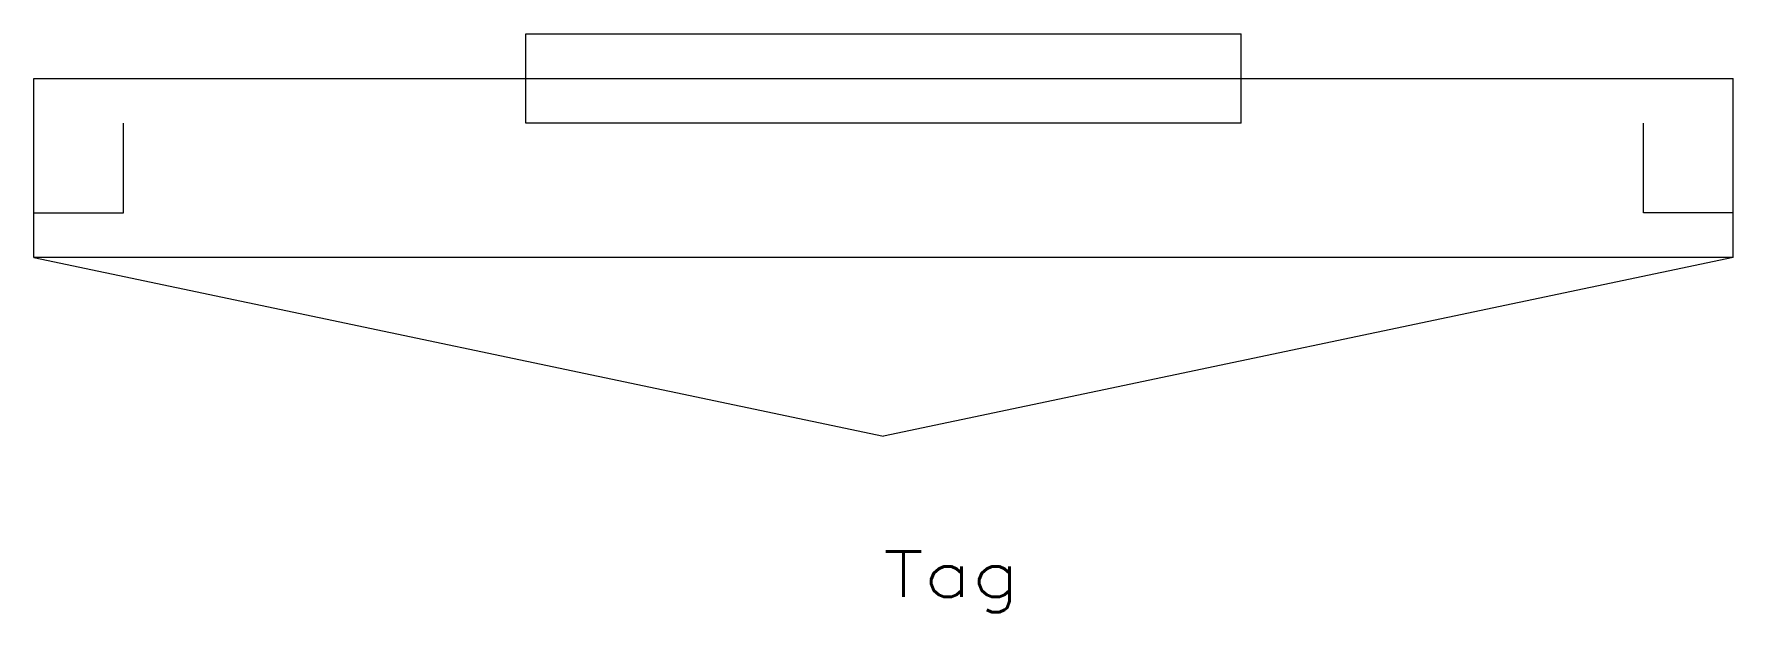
# Model space of a CAD drawing. Header units: inches. Extents: x -23.8 to 23.8, y -11.2 to 5.
import ezdxf
from ezdxf.enums import TextEntityAlignment as Align

# ---------------------------------------------------------------- set-up
doc = ezdxf.new("R2010")
doc.units = ezdxf.units.IN
doc.header["$MEASUREMENT"] = 0
doc.layers.get('0').update_dxf_attribs({"lineweight": 0})
doc.styles.get("Standard").update_dxf_attribs({"font": 'TXT.SHX'})

msp = doc.modelspace()

# ---------------------------------------------------------------- linework, layer by layer
for p, q in [((-10, 2.5), (-10, 5)), ((-10, 5), (10, 5)), ((10, 2.5), (10, 5)), ((-23.75, 3.75), (23.75, 3.75)), ((-23.75, -1.25), (-23.75, 3.75)), ((23.75, -1.25), (23.75, 3.75)), ((-21.25, 0), (-21.25, 2.5)), ((10, 2.5), (-10, 2.5)), ((21.25, 0), (21.25, 2.5)), ((-23.75, 0), (-21.25, 0)), ((23.75, 0), (21.25, 0)), ((23.75, -1.25), (-23.75, -1.25)), ((-23.75, -1.25), (0, -6.25)), ((23.75, -1.25), (0, -6.25))]:
    msp.add_line(p, q)

# ---------------------------------------------------------------- texts
at = {"color": 7, "linetype": 'Continuous', "width": 1.166667}
msp.add_text('Tag', height=1.27, dxfattribs=at).set_placement((-0.004, -10.748), (3.806, -10.748), align=Align.FIT)

doc.saveas('drawing.dxf')
